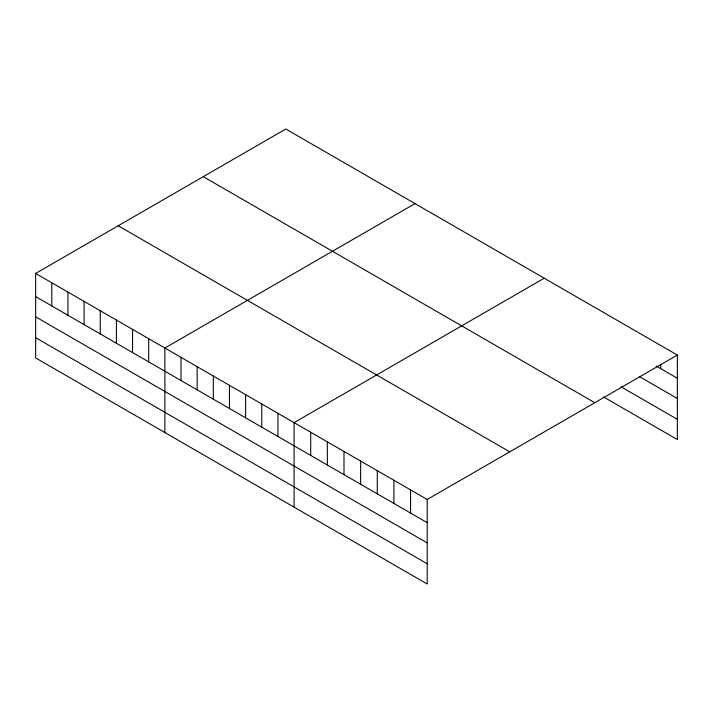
<?xml version="1.0" encoding="UTF-8"?>
<svg xmlns="http://www.w3.org/2000/svg" width="713" height="713" viewBox="0 0 713 713"><rect width="100%" height="100%" fill="white"/><g stroke="black" fill="none" stroke-linecap="round" stroke-linejoin="round"><path stroke-width="1.07" d="M427.194 542.905L427.194 499.492L35.65 273.435L35.65 357.935L427.194 583.992L427.194 542.905L35.65 316.848M603.394 396.865L677.35 439.565L677.35 355.065L285.806 129.008L35.65 273.435M415.011 203.606L164.863 348.033L164.863 432.533M544.224 278.204L294.068 422.631L294.068 507.13M427.194 499.492L677.35 355.065M656.085 365.974L677.35 378.246M639.445 376.598L677.35 398.487M620.961 386.776L677.35 419.333M203.25 176.664L594.802 402.72M118.198 225.771L509.75 451.828M35.65 296.617L427.194 522.674M35.65 337.704L427.194 563.76M660.71 364.227L660.71 368.639M410.554 489.884L410.554 513.066M393.915 480.277L393.915 503.458M377.275 470.669L377.275 493.851M360.635 461.061L360.635 484.243M343.996 451.454L343.996 474.635M327.347 441.846L327.347 465.028M310.708 432.238L310.708 455.42M277.918 413.308L277.918 436.49M261.769 403.977L261.769 427.167M245.62 394.654L245.62 417.836M229.461 385.332L229.461 408.513M213.312 376.009L213.312 399.191M197.162 366.678L197.162 389.868M181.013 357.356L181.013 380.537M148.705 338.711L148.705 361.892M132.556 329.379L132.556 352.57M116.406 320.057L116.406 343.238M100.257 310.734L100.257 333.916M84.107 301.412L84.107 324.593M67.949 292.08L67.949 315.271M51.799 282.758L51.799 305.939"/></g></svg>
